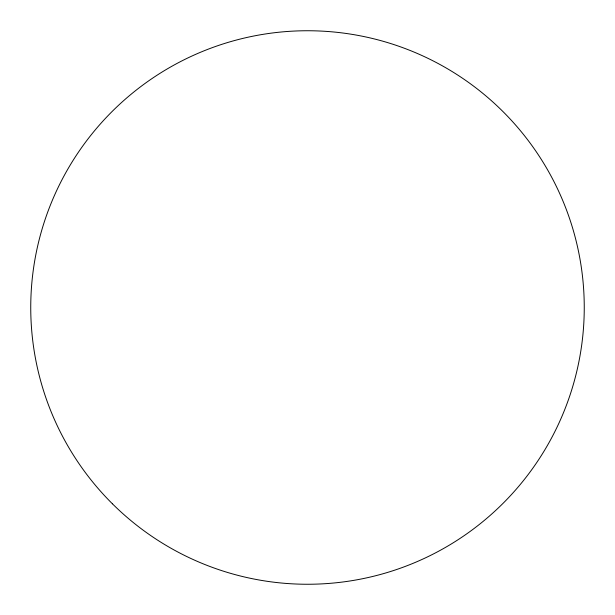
<?xml version="1.0" encoding="UTF-8"?>
<svg xmlns="http://www.w3.org/2000/svg" width="615" height="615" viewBox="0 0 615 615"><rect width="100%" height="100%" fill="white"/><g stroke="black" fill="none" stroke-linecap="round" stroke-linejoin="round"><path stroke-width="0.92" d="M112.407 503.793A276.75 276.75 0 0 0 575.04 378.31A276.75 276.75 0 0 0 235.053 40.398A276.75 276.75 0 0 0 112.407 503.793"/></g></svg>
